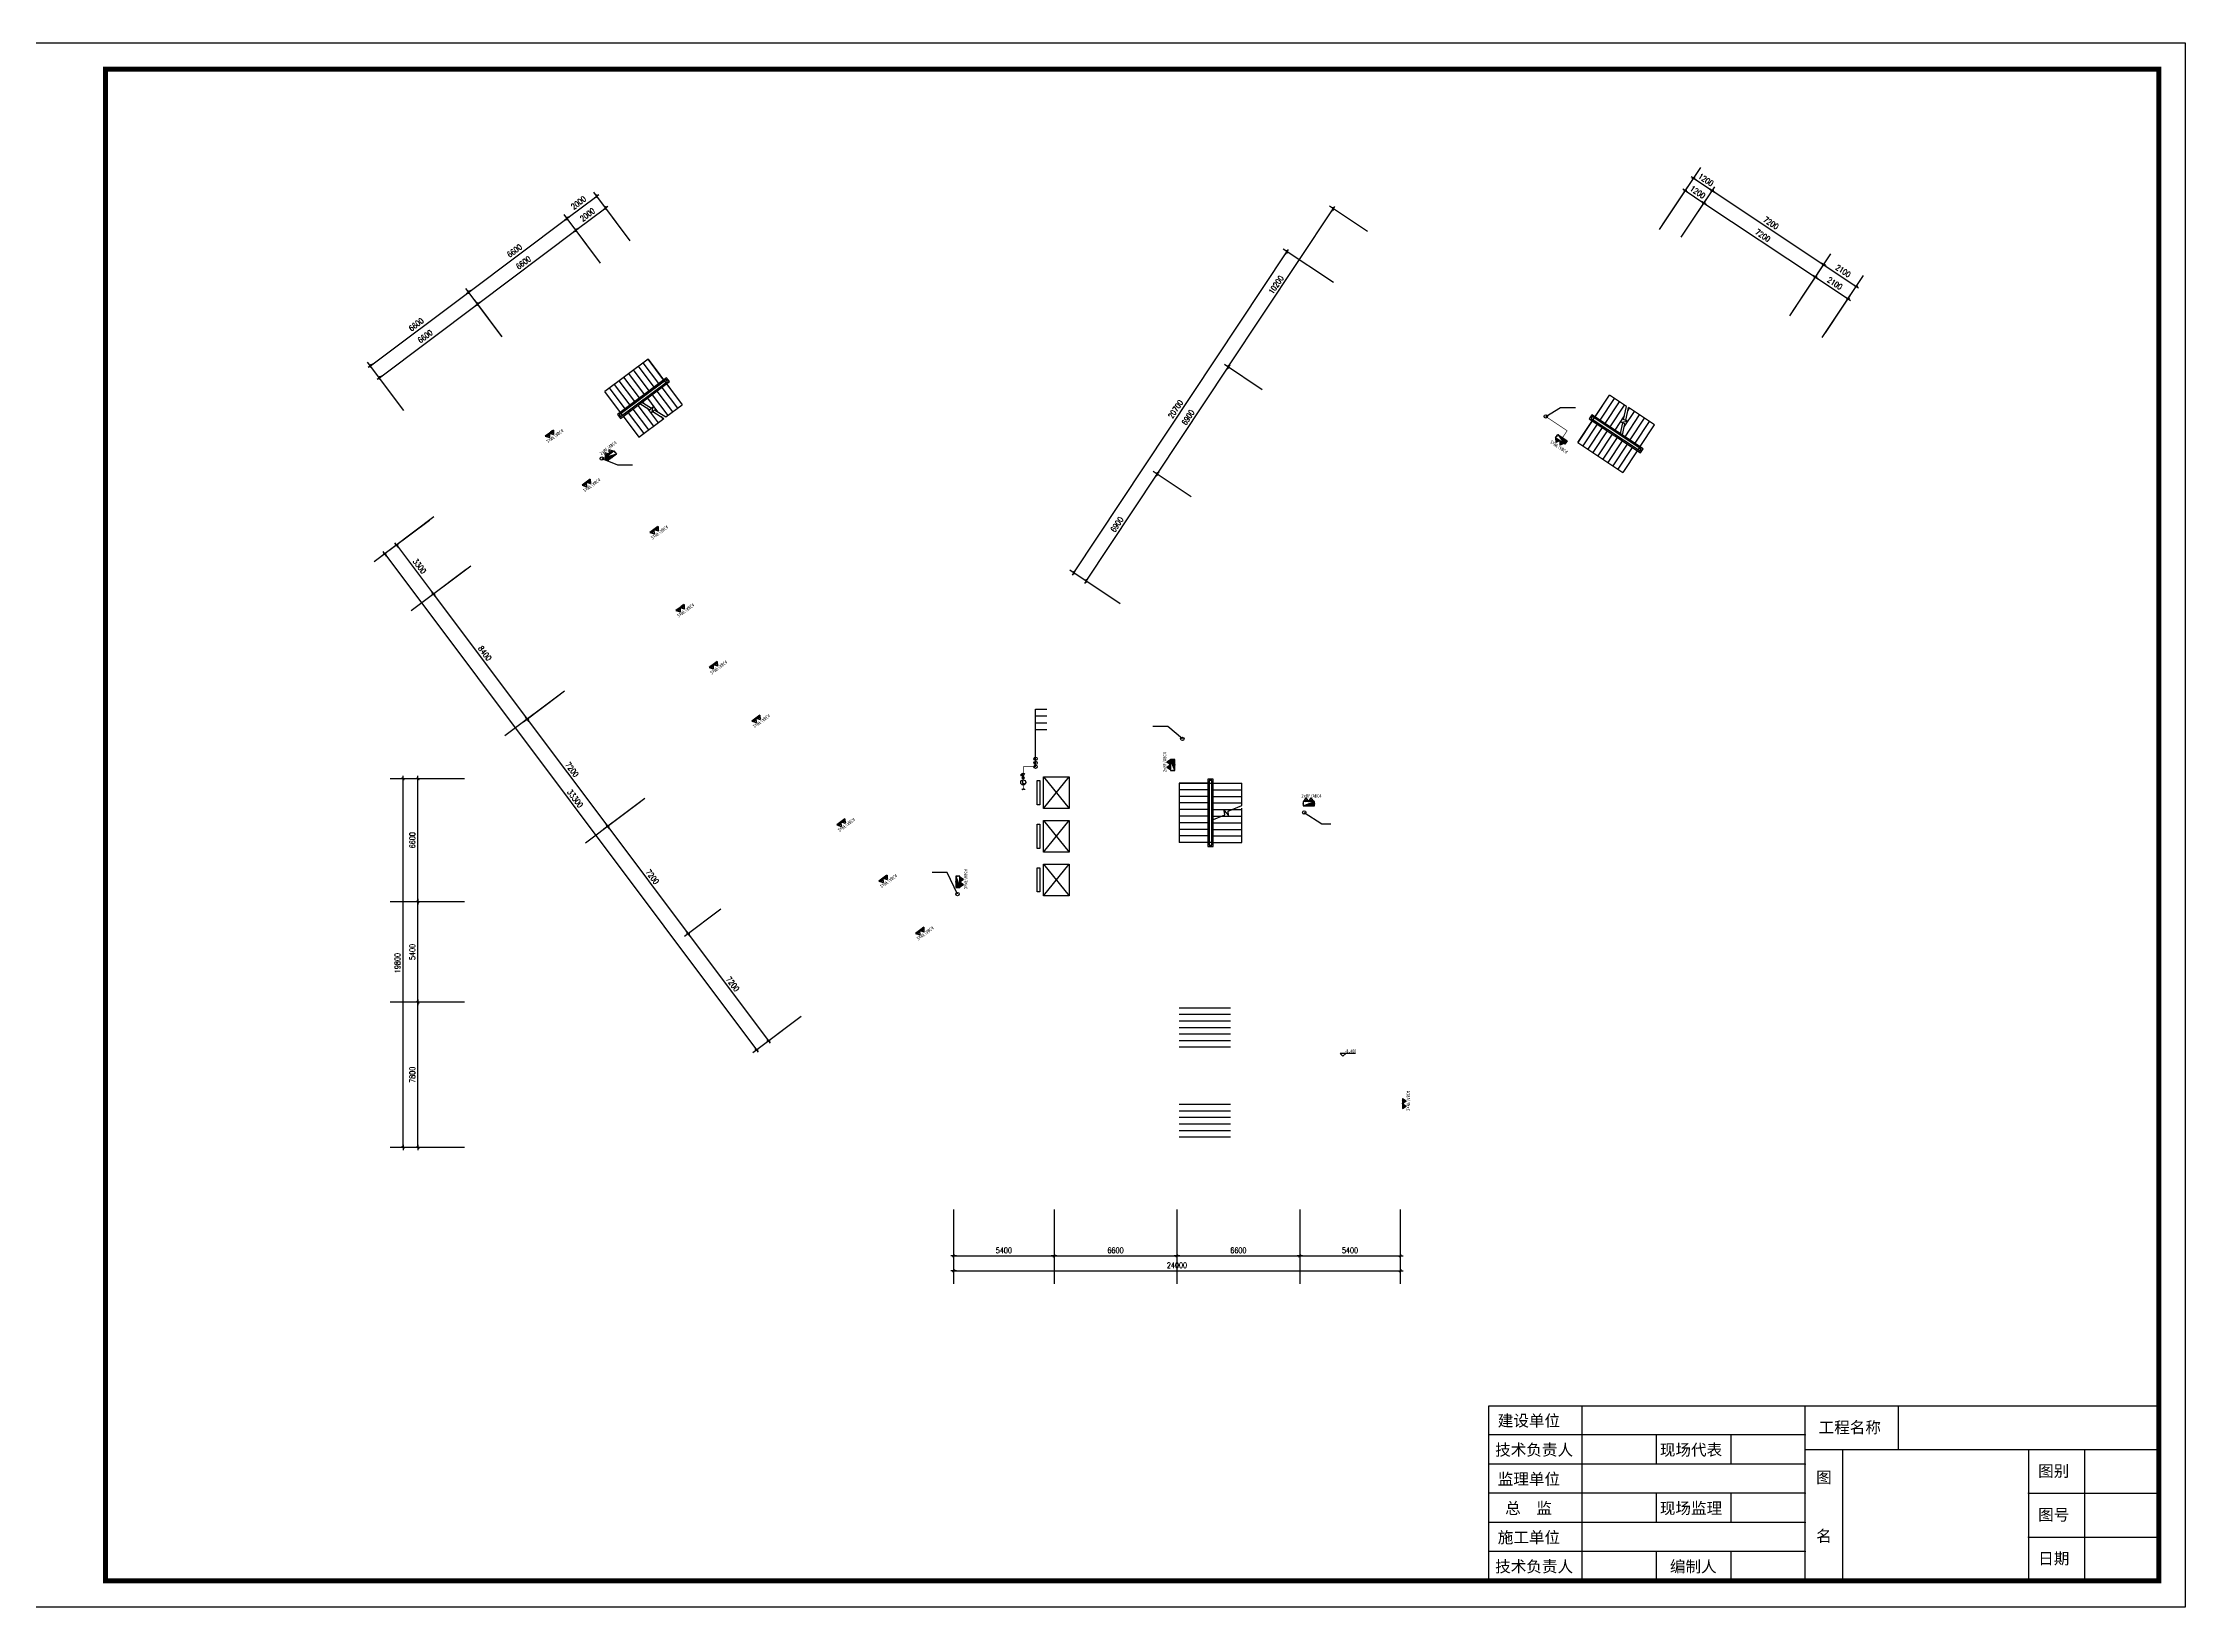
# Model space of a CAD drawing. Extents: x -149393 to 1177518, y -366685 to 296590.
# Drawn here: x 361151 to 476249, y -685 to 83324 of the extents above; entities that cross this region are included whole.
import ezdxf
from ezdxf.enums import TextEntityAlignment as Align

# ---------------------------------------------------------------- set-up
doc = ezdxf.new("R2010")
doc.units = 0
doc.header["$LTSCALE"] = 1000
doc.header["$MEASUREMENT"] = 0
doc.linetypes.add('常规', pattern=[20, 10, 0, 10])
doc.layers.get('0').update_dxf_attribs({"linetype": 'CONTINUOUS'})
for name, color, linetype in [('AXIS', 3, 'CONTINUOUS'), ('DOTE', 1, 'CONTINUOUS'), ('EQUIP-动力', 3, 'CONTINUOUS'), ('EQUIP-消防', 3, 'CONTINUOUS'), ('PUB_TITLE', 253, 'CONTINUOUS'), ('STAIR', 2, 'CONTINUOUS'), ('TEL_SYMB', 3, 'CONTINUOUS'), ('WALL', 9, 'CONTINUOUS'), ('WIRE-消防', 3, '常规')]:
    doc.layers.add(name, color=color, linetype=linetype)
doc.styles.add('_TEL_DIM', font='', dxfattribs={"width": 0.8, "height": 3.5})
doc.styles.add('DIM_FONT', font='SIMPLEX.shx', dxfattribs={"width": 0.8})
doc.styles.add('HZ', font='')
doc.styles.add('宋体', font='')
doc.styles.get('_TEL_DIM').set_extended_font_data('SimSun')
doc.styles.get('HZ').set_extended_font_data('SimSun')
doc.styles.get('宋体').set_extended_font_data('SimSun')
doc.dimstyles.new('DIMN', dxfattribs={"dimtxt": 300, "dimasz": 1, "dimexe": 250, "dimexo": 300, "dimgap": 150, "dimtad": 1, "dimdec": 0, "dimdsep": 46, "dimtxsty": 'DIM_FONT', "dimblk": '_DIMX', "dimcen": 2.5, "dimclrt": 7, "dimadec": 0, "dimazin": 0, "dimtfac": 1, "dimtdec": 0, "dimtix": 1, "dimtmove": 2, "dimatfit": 3, "dimldrblk": '_DIMX', "dimfxl": 1, "dimtolj": 1, "dimarcsym": 0})

# ---------------------------------------------------------------- blocks, each defined once
blk = doc.blocks.new('_DIMX')
blk.add_line((-150, 0), (150, 0))
at = {"const_width": 50}
blk.add_lwpolyline([(-70, -70), (70, 70)], dxfattribs=at)
blk = doc.blocks.new('$equip_U$00000299(cyc-PC)')
for p in [(0.51, 0.3), (0.3, 0)]:
    blk.add_line(p, (0.3, 0.3))
blk.add_lwpolyline([(0, -0.17), (0.6, 0.17), (0.6, -0.17), (0, 0.17)], close=True)
for p in [(0, 0), (0.6, 0)]:
    blk.add_point(p)
at = {"color": 7, "style": '_TEL_DIM', "flags": 1}
blk.add_attdef('A', text='', height=0.00002, dxfattribs=at).set_placement((0, 0), align=Align.MIDDLE_CENTER)
blk = doc.blocks.new('$equip_U$00000300(cyc-PC)')
for p, q in [((0.46, -0.11), (0.46, 0.16)), ((0.12, -0.11), (0.46, -0.11))]:
    blk.add_line(p, q)
blk.add_circle((0.32, 0), 0.324)
for p in [(0, 0), (0.65, 0)]:
    blk.add_point(p)
at = {"color": 7, "style": '_TEL_DIM', "flags": 1}
blk.add_attdef('A', text='', height=0.00002, dxfattribs=at).set_placement((0, 0), align=Align.MIDDLE_CENTER)
blk = doc.blocks.new('$equip_U$00000248(USER-8292BC9721)')
blk.add_spline([(-0.16, 0.06), (-0.11, -0.08), (0.12, 0.08), (0.17, -0.07)], degree=3)
at = {"color": 7, "style": '_TEL_DIM', "flags": 1}
blk.add_attdef('A', text='', height=0.00002, dxfattribs=at).set_placement((0, 0), align=Align.MIDDLE_CENTER)
blk = doc.blocks.new('$equip_U$00000211(USER-8DF96EF98D)')
at = {"xscale": 0.7000000000007276, "yscale": 0.7000000000007276, "zscale": 0.7000000000007276}
blk.add_blockref('$equip_U$00000248(USER-8292BC9721)', (0, 0), dxfattribs=at)
at = {"color": 7, "style": '_TEL_DIM', "flags": 1}
blk.add_attdef('A', text='', height=0.00002, dxfattribs=at).set_placement((0, 0), align=Align.MIDDLE_CENTER)
blk = doc.blocks.new('$equip_U$00000374(cyc-PC)')
blk.add_point((0, 0))
at = {"xscale": 1.619999999998981, "yscale": 1.619999999998981, "zscale": 1.619999999998981}
blk.add_blockref('$equip_U$00000211(USER-8DF96EF98D)', (0, 0), dxfattribs=at)
at = {"color": 7, "style": '_TEL_DIM', "flags": 1}
blk.add_attdef('A', text='', height=0.00002, dxfattribs=at).set_placement((0, 0), align=Align.MIDDLE_CENTER)
blk = doc.blocks.new('$equip_U$00000306(cyc-PC)')
for p, q in [((1.6, -0.29), (0, 0.29)), ((0, 0.29), (1.6, 0.29)), ((0, -0.29), (0, 0.29)), ((1.6, 0.29), (1.6, -0.29)), ((1.6, -0.29), (0, -0.29))]:
    blk.add_line(p, q)
for p in [(0, 0), (0.8, 0.29), (1.6, 0), (0.8, -0.29)]:
    blk.add_point(p)
blk.add_solid([(1.6, -0.29), (0, -0.29), (0, 0.29)])
at = {"color": 7, "style": '_TEL_DIM', "flags": 1}
blk.add_attdef('A', text='', height=0.00002, dxfattribs=at).set_placement((0, 0), align=Align.MIDDLE_CENTER)
blk = doc.blocks.new('$equip_U$00000441(cyc-PC)')
for p, q in [((-0.78, 0), (-0.39, 0.56)), ((0, 0), (-0.78, 0)), ((-0.54, 0.06), (-0.38, 0.23)), ((-0.54, 0.17), (-0.48, 0.23)), ((-0.54, 0), (-0.54, 0.23)), ((-0.54, 0.23), (-0.24, 0.23)), ((-0.24, 0), (-0.54, 0)), ((-0.5, 0), (-0.27, 0.23)), ((-0.4, 0), (-0.24, 0.16)), ((0, 0), (-0.39, 0.56)), ((-0.3, 0), (-0.24, 0.06)), ((-0.24, 0.23), (-0.24, 0)), ((0, 0), (0.39, 0.56)), ((0.78, 0), (0, 0)), ((0.24, 0.06), (0.41, 0.23)), ((0.24, 0.17), (0.3, 0.23)), ((0.24, 0), (0.24, 0.23)), ((0.24, 0.23), (0.54, 0.23)), ((0.54, 0), (0.24, 0)), ((0.28, 0), (0.51, 0.23)), ((0.38, 0), (0.54, 0.16)), ((0.78, 0), (0.39, 0.56)), ((0.49, 0), (0.54, 0.06)), ((0.54, 0.23), (0.54, 0))]:
    blk.add_line(p, q)
blk.add_point((0, 0))
at = {"style": '宋体', "width": 0.8}
blk.add_text('2xMF/ABC4', height=0.522, dxfattribs=at).set_placement((-1.12, 0.62))
at = {"color": 7, "style": '_TEL_DIM', "flags": 1}
blk.add_attdef('A', text='', height=0.00002, dxfattribs=at).set_placement((0, 0), align=Align.MIDDLE_CENTER)
blk = doc.blocks.new('会签栏')
at = {"layer": 'PUB_TITLE', "color": 4, "lineweight": 30}
blk.add_lwpolyline([(-18000, 0), (-18000, 4700), (0, 4700)], dxfattribs=at)
at = {"layer": 'PUB_TITLE', "color": 4}
for points in [[(-15500, 4700), (-15500, 0)], [(-9500, 0), (-9500, 4700)], [(-7000, 4700), (-7000, 3525)], [(-9500, 3917), (-18000, 3917)], [(-13500, 3917), (-13500, 3133)], [(-11500, 3917), (-11500, 3133)], [(-9500, 3525), (0, 3525)], [(-8500, 3525), (-8500, 0)], [(-3500, 3525), (-3500, 0)], [(-2000, 3525), (-2000, 0)], [(-9500, 3133), (-18000, 3133)], [(-9500, 2350), (-18000, 2350)], [(-13500, 2350), (-13500, 1567)], [(-11500, 2350), (-11500, 1567)], [(-3500, 2350), (0, 2350)], [(-9500, 1567), (-18000, 1567)], [(-3500, 1175), (0, 1175)], [(-9500, 783), (-18000, 783)], [(-13500, 783), (-13500, 0)], [(-11500, 783), (-11500, 0)]]:
    blk.add_lwpolyline(points, dxfattribs=at)
at = {"layer": 'PUB_TITLE'}
for p in [(-9500, 3917), (-9500, 3133), (-9500, 2350), (-9500, 1567), (-3500, 1175), (-9500, 783)]:
    blk.add_point(p, dxfattribs=at)
at = {"layer": 'PUB_TITLE', "color": 4}
blk.add_point((-3500, 2350), dxfattribs=at)
at = {"lineweight": -3, "style": '宋体'}
for s, p in [('建设单位', (-17758, 4147)), ('工程名称', (-9140, 3965)), ('技术负责人', (-17828, 3363)), ('现场代表', (-13405, 3363)), ('监理单位', (-17758, 2580)), ('图', (-9206, 2624)), ('图别', (-3241, 2796)), ('总  监', (-17560, 1797)), ('现场监理', (-13405, 1797)), ('图号', (-3241, 1621)), ('施工单位', (-17758, 1013)), ('名', (-9206, 1049)), ('技术负责人', (-17828, 230)), ('编制人', (-13134, 230)), ('日期', (-3241, 446))]:
    blk.add_text(s, height=307, dxfattribs=at).set_placement(p)
blk = doc.blocks.new('gchfghfghf')
at = {"color": 59}
for p, q in [((416593.4, -78848.7), (417983.6, -80548.7)), ((416593.4, -80548.7), (417983.6, -78848.7)), ((416593.4, -81188.7), (417983.6, -82888.7)), ((416593.4, -82888.7), (417983.6, -81188.7)), ((416593.4, -83528.7), (417983.6, -85228.7)), ((416593.4, -85228.7), (417983.6, -83528.7)), ((433366.1, -93703.3), (432531, -93703.8)), ((432531, -93703.8), (432679.4, -93853.6)), ((432679.4, -93853.6), (432831.5, -93703.6))]:
    blk.add_line(p, q, dxfattribs=at)
for points in [[(416263.5, -79048.7), (416391.9, -79048.7), (416391.9, -80348.7), (416263.5, -80348.7)], [(416593.4, -78848.7), (417983.6, -78848.7), (417983.6, -80548.7), (416593.4, -80548.7)], [(416263.5, -81388.7), (416391.9, -81388.7), (416391.9, -82688.7), (416263.5, -82688.7)], [(416593.4, -81188.7), (417983.6, -81188.7), (417983.6, -82888.7), (416593.4, -82888.7)], [(416263.5, -83728.7), (416391.9, -83728.7), (416391.9, -85028.7), (416263.5, -85028.7)], [(416593.4, -83528.7), (417983.6, -83528.7), (417983.6, -85228.7), (416593.4, -85228.7)]]:
    blk.add_lwpolyline(points, close=True, dxfattribs=at)
at = {"layer": 'AXIS'}
for p, q in [((449694.3, -49445.7), (451907.9, -46114)), ((456690.9, -54094.2), (458904.4, -50762.5)), ((458440, -55256.3), (460653.6, -51924.6)), ((383843.8, -64889.7), (380643.8, -67289.7)), ((385823.8, -67529.7), (382623.8, -69929.7)), ((385823.8, -67529.7), (382623.8, -69929.7)), ((390863.8, -74249.7), (387663.9, -76649.7)), ((385489, -78948.7), (381489, -78948.7)), ((395183.9, -80009.7), (391983.9, -82409.7)), ((385489, -85548.7), (381489, -85548.7)), ((385489, -85548.7), (381489, -85548.7)), ((385489, -90948.7), (381489, -90948.7)), ((385489, -90948.7), (381489, -90948.7)), ((385489, -98748.7), (381489, -98748.7)), ((411767.1, -102074.4), (411767.1, -106074.4)), ((417167.1, -102074.4), (417167.1, -106074.4)), ((423767.1, -102074.4), (423767.1, -106074.4)), ((430367.1, -102074.4), (430367.1, -106074.4)), ((435767.1, -102074.4), (435767.1, -106074.4))]:
    blk.add_line(p, q, dxfattribs=at)
at = {"layer": 'DOTE', "color": 59}
for p, q in [((423887.1, -91248.7), (426647.1, -91248.7)), ((423887.1, -91598.7), (426647.1, -91598.7)), ((423887.1, -91948.7), (426647.1, -91948.7)), ((423887.1, -92298.7), (426647.1, -92298.7)), ((423887.1, -92648.7), (426647.1, -92648.7)), ((423887.1, -92998.7), (426647.1, -92998.7)), ((423887.1, -93348.7), (426647.1, -93348.7)), ((423887.1, -96428.7), (426647.1, -96428.7)), ((423887.1, -96778.7), (426647.1, -96778.7)), ((423887.1, -97128.7), (426647.1, -97128.7)), ((423887.1, -97478.7), (426647.1, -97478.7)), ((423887.1, -97828.7), (426647.1, -97828.7)), ((423887.1, -98178.7), (426647.1, -98178.7))]:
    blk.add_line(p, q, dxfattribs=at)
at = {"layer": 'STAIR', "color": 59}
for p, q in [((395349.9, -56410.1), (393026.2, -58152.9)), ((396346.8, -57410.6), (393707.5, -59390.1)), ((396332.4, -57511), (393807.9, -59404.4)), ((394898, -58497.2), (394058.9, -57378.3)), ((395156.2, -58303.5), (394317.1, -57184.7)), ((395414.4, -58109.9), (394575.3, -56991.1)), ((395672.6, -57916.2), (394833.5, -56797.4)), ((395930.8, -57722.6), (395091.7, -56603.8)), ((396189, -57529), (395349.9, -56410.1)), ((395349.9, -56410.1), (397185.9, -58858.1)), ((396404.1, -57606.7), (396332.4, -57511)), ((396504.5, -57621), (396346.8, -57410.6)), ((393865.3, -59271.7), (393026.2, -58152.9)), ((394123.5, -59078.1), (393284.4, -57959.3)), ((394381.7, -58884.4), (393542.5, -57765.6)), ((394639.8, -58690.8), (393800.7, -57572)), ((393865.3, -59600.4), (396504.5, -57621)), ((393879.6, -59500), (396404.1, -57606.7)), ((396232, -57586.3), (393908.3, -59329.1)), ((394960.9, -58689.1), (396303.7, -57682)), ((394960.9, -58689.1), (395536.4, -59042.7)), ((395314, -58513.9), (395859.5, -59241.2)), ((395572.2, -58320.3), (396411.3, -59439.1)), ((395830.4, -58126.6), (396669.5, -59245.4)), ((396088.6, -57933), (396927.7, -59051.8)), ((396346.8, -57739.3), (397185.9, -58858.1)), ((445308, -60887.9), (447001.4, -58339.1)), ((446227.4, -59504), (447001.4, -58339.1)), ((446496.3, -59682.6), (447270.2, -58517.7)), ((446765.1, -59861.2), (447539, -58696.3)), ((447915.6, -58946.5), (447001.4, -58339.1)), ((393707.5, -59390.1), (393865.3, -59600.4)), ((393807.9, -59404.4), (393879.6, -59500)), ((393980, -59424.7), (393908.3, -59329.1)), ((393980, -59424.7), (394858.1, -58766.2)), ((394023.1, -59482.1), (394862.2, -60600.9)), ((394281.3, -59288.5), (395120.4, -60407.3)), ((394539.4, -59094.8), (395378.6, -60213.6)), ((394797.6, -58901.2), (395636.7, -60020)), ((394858.1, -58766.2), (395446.5, -59127.7)), ((394862.2, -60600.9), (396205, -59593.8)), ((395055.8, -58707.5), (395111.2, -58781.4)), ((395306.4, -59041.6), (395894.9, -59826.3)), ((395446.5, -59127.7), (395601.4, -58981.1)), ((395601.4, -58981.1), (395536.9, -59296.1)), ((395536.9, -59296.1), (395699.1, -59142.6)), ((395609.2, -59227.7), (396205, -59593.8)), ((395699.1, -59142.6), (396307.8, -59516.7)), ((396054.7, -59501.4), (396153.1, -59632.7)), ((396307.8, -59516.7), (397185.9, -58858.1)), ((446081.9, -59723), (445308, -60887.9)), ((446063.2, -59394.8), (445917.6, -59613.9)), ((445917.6, -59613.9), (448665.5, -61439.6)), ((446083.2, -59494.3), (446017.1, -59593.8)), ((446017.1, -59593.8), (448645.5, -61340.1)), ((448811, -61220.5), (446063.2, -59394.8)), ((448711.6, -61240.6), (446083.2, -59494.3)), ((446121.6, -59663.3), (448540.9, -61270.7)), ((447585.8, -60492.6), (446187.8, -59563.7)), ((447033.9, -60039.8), (447807.8, -58874.9)), ((447302.7, -60218.4), (447805.8, -59461.1)), ((447585.8, -60492.6), (447726.7, -59832)), ((447647, -59791.3), (447965.4, -59746.8)), ((447836.9, -59888.3), (447647, -59791.3)), ((447766.5, -59645.3), (447915.6, -58946.5)), ((447965.4, -59746.8), (447766.5, -59645.3)), ((447802.6, -60049.1), (448345.4, -59232.1)), ((447840.3, -60575.6), (448614.2, -59410.7)), ((447876.8, -59701.6), (448022.6, -59017.7)), ((447985.8, -59190.2), (448076.6, -59053.5)), ((449420.7, -59946.5), (448022.6, -59017.7)), ((448109.1, -60754.2), (448883.1, -59589.3)), ((448377.9, -60932.8), (449151.9, -59767.9)), ((445308, -60887.9), (447727.3, -62495.3)), ((446350.7, -59901.6), (445576.8, -61066.5)), ((446619.5, -60080.2), (445845.6, -61245.1)), ((446888.4, -60258.8), (446114.4, -61423.7)), ((447157.2, -60437.4), (446383.2, -61602.3)), ((447426, -60616), (446652.1, -61780.9)), ((447694.8, -60794.6), (446920.9, -61959.5)), ((447963.6, -60973.2), (447189.7, -62138.1)), ((447571.5, -60397), (447622.6, -60320.1)), ((447692.9, -60563.7), (447836.9, -59888.3)), ((448607.1, -61171.1), (447692.9, -60563.7)), ((448646.8, -61111.4), (449420.7, -59946.5)), ((448232.4, -61151.8), (447458.5, -62316.7)), ((448501.2, -61330.4), (447727.3, -62495.3)), ((448607.1, -61171.1), (448540.9, -61270.7)), ((448645.5, -61340.1), (448711.6, -61240.6)), ((448665.5, -61439.6), (448811, -61220.5)), ((423887.1, -79185.4), (423887.1, -82374.8)), ((425422.7, -79185.4), (423887.1, -79185.4)), ((423887.1, -79185.4), (427247.1, -79185.4)), ((425711.5, -78968.9), (425422.7, -78968.9)), ((425422.7, -78968.9), (425422.7, -82591.4)), ((425632.7, -79047.6), (425501.5, -79047.6)), ((425501.5, -79047.6), (425501.5, -82512.6)), ((425501.5, -79185.4), (425501.5, -82374.8)), ((425632.7, -82512.6), (425632.7, -79047.6)), ((425632.7, -81028.5), (425632.7, -79185.4)), ((425711.5, -82591.4), (425711.5, -78968.9)), ((425711.5, -79185.4), (427247.1, -79185.4)), ((427247.1, -80390.6), (427247.1, -79185.4)), ((425422.7, -79539.8), (423887.1, -79539.8)), ((425422.7, -79894.2), (423887.1, -79894.2)), ((425422.7, -80248.6), (423887.1, -80248.6)), ((425711.5, -79539.8), (427247.1, -79539.8)), ((425711.5, -79894.2), (427247.1, -79894.2)), ((425711.5, -80248.6), (427247.1, -80248.6)), ((426517.4, -80678.9), (427247.1, -80390.6)), ((427247.1, -82374.8), (427247.1, -80531.7)), ((425422.7, -80602.9), (423887.1, -80602.9)), ((425422.7, -80957.3), (423887.1, -80957.3)), ((425422.7, -81311.7), (423887.1, -81311.7)), ((425422.7, -81666.1), (423887.1, -81666.1)), ((425632.7, -81169.6), (426338, -80890.9)), ((425632.7, -82374.8), (425632.7, -81169.6)), ((425711.5, -80602.9), (426709.7, -80602.9)), ((425711.5, -80957.3), (426170, -80957.3)), ((425711.5, -81311.7), (427247.1, -81311.7)), ((425711.5, -81666.1), (427247.1, -81666.1)), ((426170, -80957.3), (427247.1, -80957.3)), ((426338, -80890.9), (426311.2, -80658.3)), ((426311.2, -80658.3), (426545.4, -80922.4)), ((426545.4, -80922.4), (426517.4, -80678.9)), ((426709.7, -80602.9), (427247.1, -80602.9)), ((425422.7, -82020.4), (423887.1, -82020.4)), ((425422.7, -82374.8), (423887.1, -82374.8)), ((425422.7, -82591.4), (425711.5, -82591.4)), ((425632.7, -82374.8), (425501.5, -82374.8)), ((425501.5, -82512.6), (425632.7, -82512.6)), ((425711.5, -82020.4), (427247.1, -82020.4)), ((425711.5, -82374.8), (427247.1, -82374.8))]:
    blk.add_line(p, q, dxfattribs=at)
at = {"layer": 'TEL_SYMB', "color": 59, "elevation": 1793}
for points in [[(393338.2, -58837.8, 0, 0, 0), (396364.7, -56567.9, 0, 0, 0), (397318.5, -57839.7, 0, 0, 0), (395998.9, -58829.5, 95.6, 0, 0), (395712, -59044.6, 0, 0, 0)], [(448268.5, -61972.3, 0, 0, 0), (445117.4, -59878.7, 0, 0, 0), (445997.2, -58554.5, 0, 0, 0), (447371.1, -59467.4, 95.6, 0, 0), (447669.8, -59665.8, 0, 0, 0)]]:
    blk.add_lwpolyline(points, format="xyseb", dxfattribs=at)
at = {"layer": 'TEL_SYMB', "color": 59}
for points in [[(394292, -60109.6, 0, 0, 0), (395167, -59453.4, 95.6, 0, 0), (395453.9, -59238.3, 0, 0, 0)], [(449148.3, -60648.1, 0, 0, 0), (448237.3, -60042.9, 95.6, 0, 0), (447938.6, -59844.4, 0, 0, 0)], [(426439.9, -82552, 0, 0, 0), (426439.9, -81351.1, 105, 0, 0), (426439.9, -80957.3, 0, 0, 0)]]:
    blk.add_lwpolyline(points, format="xyseb", dxfattribs=at)
at = {"color": 59, "style": 'HZ', "width": 0.7}
blk.add_text('-8.400', height=183.52, dxfattribs=at).set_placement((432767.4, -93655.8))
at = {"layer": 'AXIS'}
for p1, p2, distance in [((449694.3, -49445.7), (450693.8, -50109.7), 3300), ((449694.3, -49445.7), (450693.8, -50109.7), 2500), ((450693.8, -50109.7), (456690.9, -54094.2), 3300), ((392974.9, -51492.6), (394574.9, -50292.6), 3300), ((392974.9, -51492.6), (394574.9, -50292.6), 2500), ((428603.9, -58217.8), (434248.5, -49722), 2500), ((450693.8, -50109.7), (456690.9, -54094.2), 2500), ((387694.9, -55452.6), (392974.9, -51492.6), 3300), ((387694.9, -55452.6), (392974.9, -51492.6), 2500), ((420967.1, -69712.2), (432422.3, -52470.7), 3300), ((456690.9, -54094.2), (458440, -55256.3), 3300), ((382414.9, -59412.6), (387694.9, -55452.6), 3300), ((456690.9, -54094.2), (458440, -55256.3), 2500), ((382414.9, -59412.6), (387694.9, -55452.6), 2500), ((424785.5, -63965), (428603.9, -58217.8), 2500), ((420967.1, -69712.2), (424785.5, -63965), 2500), ((383843.8, -64889.7), (403823.9, -91529.7), -3300), ((383843.8, -64889.7), (385823.8, -67529.7), -2500), ((385823.8, -67529.7), (390863.8, -74249.7), -2500), ((390863.8, -74249.7), (395183.9, -80009.7), -2500), ((385189, -98748.7), (385189, -78948.7), 3000), ((385489, -85548.7), (385489, -78948.7), 2500), ((395183.9, -80009.7), (399503.9, -85769.7), -2500), ((385489, -90948.7), (385489, -85548.7), 2500), ((399503.9, -85769.7), (403823.9, -91529.7), -2500), ((385489, -98748.7), (385489, -90948.7), 2500), ((411767.1, -102074.4), (417167.1, -102074.4), -2500), ((411767.1, -102074.4), (435767.1, -102074.4), -3300), ((417167.1, -102074.4), (423767.1, -102074.4), -2500), ((423767.1, -102074.4), (430367.1, -102074.4), -2500), ((430367.1, -102074.4), (435767.1, -102074.4), -2500)]:
    blk.add_aligned_dim(p1=p1, p2=p2, distance=distance, dimstyle='DIMN', dxfattribs=at).render()

msp = doc.modelspace()

# ---------------------------------------------------------------- linework, layer by layer
for p, q in [((414489.9, 47540.2), (415095.6, 47540.2)), ((414489.9, 47176.1), (415095.6, 47176.1)), ((414489.9, 46811.9), (415095.6, 46811.9)), ((414489.9, 46447.7), (415095.6, 46447.7))]:
    msp.add_line(p, q)
for points in [[(441894.1, 63260), (442680.3, 63735.2), (443486.2, 63735.2)], [(391183.7, 61000.4), (392031.7, 60656), (392837.6, 60656)], [(414489.9, 44445.5), (414489.9, 47540.2), (415095.6, 47540.2)], [(422371.4, 45945.1), (421585.3, 46615.7), (420779.4, 46615.7)], [(428921.5, 41990.6), (429861, 41386.1), (430357.7, 41386.1)], [(410292, 37610.8), (409735.3, 38760.7), (408929.4, 38760.7)]]:
    msp.add_lwpolyline(points)
for centre in [(441894.1, 63260), (391183.7, 61000.4), (414489.9, 44875.9), (422371.4, 45945.1), (414489.9, 44652.5), (414489.9, 44445.5), (428921.5, 41990.6), (410292, 37609.2)]:
    msp.add_circle(centre, 90.8)
at = {"layer": 'PUB_TITLE'}
msp.add_lwpolyline([(357448.7, 83323.9), (476248.7, 83323.9), (476248.7, -684.6), (357448.7, -684.6)], close=True, dxfattribs=at)
at = {"layer": 'PUB_TITLE', "const_width": 270.7}
msp.add_lwpolyline([(364520.1, 81909.6), (474834.4, 81909.6), (474834.4, 729.6), (364520.1, 729.6), (364520.1, 81909.6)], close=True, dxfattribs=at)
at = {"layer": 'WIRE-消防', "linetype": '常规', "const_width": 35}
for points in [[(441969.7, 63209.7), (443044.5, 62495.7)], [(442797, 62123.2), (443044.5, 62495.7)], [(414399, 44445.5), (413824.4, 44445.5)], [(413824.4, 44087.9), (413824.4, 44445.5)], [(413824.4, 43835.5), (413824.4, 43743.6)], [(413824.4, 43237.4), (413824.4, 43471.5)]]:
    msp.add_lwpolyline(points, dxfattribs=at)

# ---------------------------------------------------------------- block references
msp.add_blockref('gchfghfghf', (-1685.1, 122750.4))
at = {"layer": 'EQUIP-动力', "xscale": 350, "yscale": 350, "zscale": 350}
msp.add_blockref('$equip_U$00000374(cyc-PC)', (413824.4, 43237.4), dxfattribs=at)
at = {"layer": 'EQUIP-消防'}
for name, p, xscale, yscale, zscale, rotation in [('$equip_U$00000441(cyc-PC)', (388365.6, 62365.9), -349.9999999999997, 349.9999999999764, 350, 216.8699999999969), ('$equip_U$00000441(cyc-PC)', (442654.6, 61955.8), -349.9999999999768, 349.9999999999446, 350, 146.3999999999873), ('$equip_U$00000306(cyc-PC)', (442986.5, 61866.3), 374.9999999999982, 374.9999999999982, 374.9999999999982, 146.3999999999935), ('$equip_U$00000441(cyc-PC)', (391592.1, 61233.4), 349.9999999999923, 349.9999999999923, 349.9999999999923, 36.87000000000967), ('$equip_U$00000306(cyc-PC)', (391417.5, 60966.1), 374.9999999999919, 374.9999999999919, 374.9999999999919, 36.8700000000109), ('$equip_U$00000441(cyc-PC)', (390345.6, 59725.9), -349.9999999999997, 349.9999999999764, 350, 216.8699999999969), ('$equip_U$00000441(cyc-PC)', (393984, 57194.1), -349.9999999999997, 349.9999999999764, 350, 216.8699999999969), ('$equip_U$00000441(cyc-PC)', (395385.6, 53005.9), -349.9999999999997, 349.9999999999764, 350, 216.8699999999969), ('$equip_U$00000441(cyc-PC)', (397161.8, 49940), -349.9999999999997, 349.9999999999764, 350, 216.8699999999969), ('$equip_U$00000441(cyc-PC)', (399461.5, 47062.8), -349.9999999999997, 349.9999999999764, 350, 216.8699999999969), ('$equip_U$00000441(cyc-PC)', (421731.4, 44548.9), 350, 350, 350, 90), ('$equip_U$00000300(cyc-PC)', (413824.4, 43743.6), 420, 420, 420, 270), ('$equip_U$00000299(cyc-PC)', (413824.4, 43835.5), 420, 420, 420, 90), ('$equip_U$00000306(cyc-PC)', (421852.9, 44845.1), -375, 375, 375, 90), ('$equip_U$00000441(cyc-PC)', (404025.6, 41485.9), -349.9999999999997, 349.9999999999782, 350, 216.8699999999969), ('$equip_U$00000441(cyc-PC)', (406288.7, 38468.4), -349.9999999999997, 349.9999999999782, 350, 216.8699999999969), ('$equip_U$00000306(cyc-PC)', (410311.1, 37967.6), -375, 375, 375, 270), ('$equip_U$00000441(cyc-PC)', (410420.1, 38267.6), -350, 349.9999999999709, 350, 270), ('$equip_U$00000441(cyc-PC)', (408258.4, 35660.5), -349.9999999999997, 349.9999999999782, 350, 216.8699999999969), ('$equip_U$00000441(cyc-PC)', (434202, 26362), -350, 349.9999999999709, 350, 270)]:
    msp.add_blockref(name, p, dxfattribs=dict(at, xscale=xscale, yscale=yscale, zscale=zscale, rotation=rotation))
for name, p, xscale, yscale, zscale in [('$equip_U$00000441(cyc-PC)', (429163.8, 42574.2), 350, 350, 350), ('$equip_U$00000306(cyc-PC)', (429463.8, 42465.1), -375, 374.9999999999854, 375)]:
    msp.add_blockref(name, p, dxfattribs=dict(at, xscale=xscale, yscale=yscale, zscale=zscale))
at = {"layer": 'WALL', "xscale": 2, "yscale": 2, "zscale": 2}
msp.add_blockref('会签栏', (474834.4, 729.6), dxfattribs=at)

doc.saveas('drawing.dxf')
